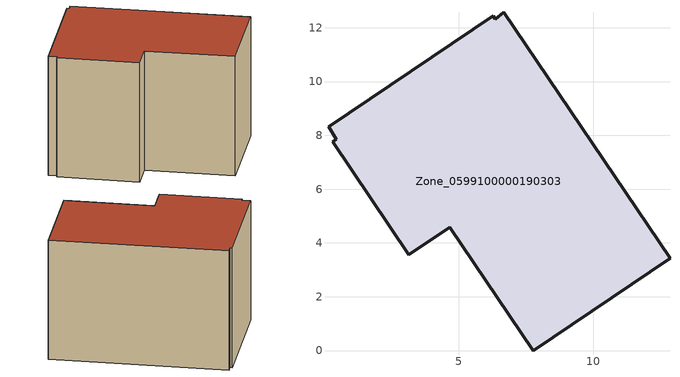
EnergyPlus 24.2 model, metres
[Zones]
Zone_0599100000190303
 floor ground (C_G): 6.27,12.44 6.35,12.32 6.67,12.57 12.85,3.43 7.77,0 4.66,4.59 3.13,3.56 0.3,7.76 0.43,7.86 0.15,8.31 z0
 wall outside (C_F): 4.66,4.59 7.77,0 12.85,3.43 6.67,12.57 6.35,12.32 6.27,12.44 0.15,8.31 0.43,7.86 0.3,7.76 3.13,3.56 4.66,4.59 z0:7.81
 roof outside (C_R): 6.35,12.32 6.27,12.44 0.15,8.31 0.43,7.86 0.3,7.76 3.13,3.56 4.66,4.59 7.77,0 12.85,3.43 6.67,12.57 z7.81
[BUILDING]
Pand.0599100000190303: North Axis=0; Terrain=City; Loads Convergence Tolerance Value=0.04; Temperature Convergence Tolerance Value=0.4; Solar Distribution=FullExterior; Maximum Number of Warmup Days=25; Minimum Number of Warmup Days=1
[Site:Location]
Rotterdam.The.Hague.AP_ZH_NLD Design_Conditions: Latitude=51.96; Longitude=4.45; Time Zone=1; Elevation=-4.5
[SITE:GROUNDTEMPERATURE:BUILDINGSURFACE]
18, 18, 18, 18, 18, 18, 18, 18, 18, 18, 18, 18
[MATERIAL] Thermal Absorptance=0.9; Solar Absorptance=0.7; Visible Absorptance=0.7
Name | Roughness | Thickness | Conductivity | Density | Specific Heat
G.TC.1965-1974 | MediumSmooth | 0.15 | 0.882353 | 540 | 1210
F.TC.1965-1974 | Rough | 0.3 | 0.697674 | 1920 | 840
R.TC.1965-1974 | MediumRough | 0.2 | 0.232558 | 1500 | 1000
[CONSTRUCTION]
C_G: G.TC.1965-1974
C_F: F.TC.1965-1974
C_R: R.TC.1965-1974
[ZONE]
Zone_0599100000190303: Type=1; Multiplier=1; Ceiling Height=Autocalculate; Volume=Autocalculate; Floor Area=autocalculate; Part of Total Floor Area=Yes
[ZONEINFILTRATION:DESIGNFLOWRATE]
Infil_Zone_0599100000190303: Zone or ZoneList or Space or SpaceList=Zone_0599100000190303; Schedule=AlwaysOn; Design Flow Rate Calculation Method=Flow/Area; Flow Rate per Floor Area=0.003; Constant Term Coefficient=1; Temperature Term Coefficient=0; Velocity Term Coefficient=0; Velocity Squared Term Coefficient=0
[HVACTEMPLATE:ZONE:IDEALLOADSAIRSYSTEM]
Zone_0599100000190303: Maximum Heating Supply Air Temperature=50; Minimum Cooling Supply Air Temperature=13; Maximum Heating Supply Air Humidity Ratio=0.0156; Minimum Cooling Supply Air Humidity Ratio=0.0077; Heating Limit=NoLimit; Cooling Limit=NoLimit; Dehumidification Control Type=ConstantSensibleHeatRatio; Cooling Sensible Heat Ratio=0.7; Dehumidification Setpoint=60; Humidification Control Type=None; Humidification Setpoint=30; Outdoor Air Method=None; Outdoor Air Flow Rate per Person=0.00944; Outdoor Air Flow Rate per Zone Floor Area=0; Outdoor Air Flow Rate per Zone=0; Demand Controlled Ventilation Type=None; Outdoor Air Economizer Type=NoEconomizer; Heat Recovery Type=None; Sensible Heat Recovery Effectiveness=0.7; Latent Heat Recovery Effectiveness=0.65
[ZONECONTROL:THERMOSTAT]
ThermostatControl_Zone_0599100000190303: Zone or ZoneList=Zone_0599100000190303; Control Type Schedule=DualSetpointControlType; Control 1=Thermostat_Zone_0599100000190303; Temperature Difference Between Cutout And Setpoint=0
[THERMOSTATSETPOINT:DUALSETPOINT]
Thermostat_Zone_0599100000190303: Heating Setpoint Temperature Schedule=HeatingSetpoint_Zone_0599100000190303; Cooling Setpoint Temperature Schedule=CoolingSetpoint_Zone_0599100000190303
[SCHEDULE:COMPACT]
HeatingSetpoint_Zone_0599100000190303: Through: 12/31, For: AllDays, Until: 24:00, 21
CoolingSetpoint_Zone_0599100000190303: Through: 12/31, For: AllDays, Until: 24:00, 24
DualSetpointControlType: Through: 12/31, For: AllDays, Until: 24:00, 4
AlwaysOn: Through: 12/31, For: AllDays, Until: 24:00, 1
